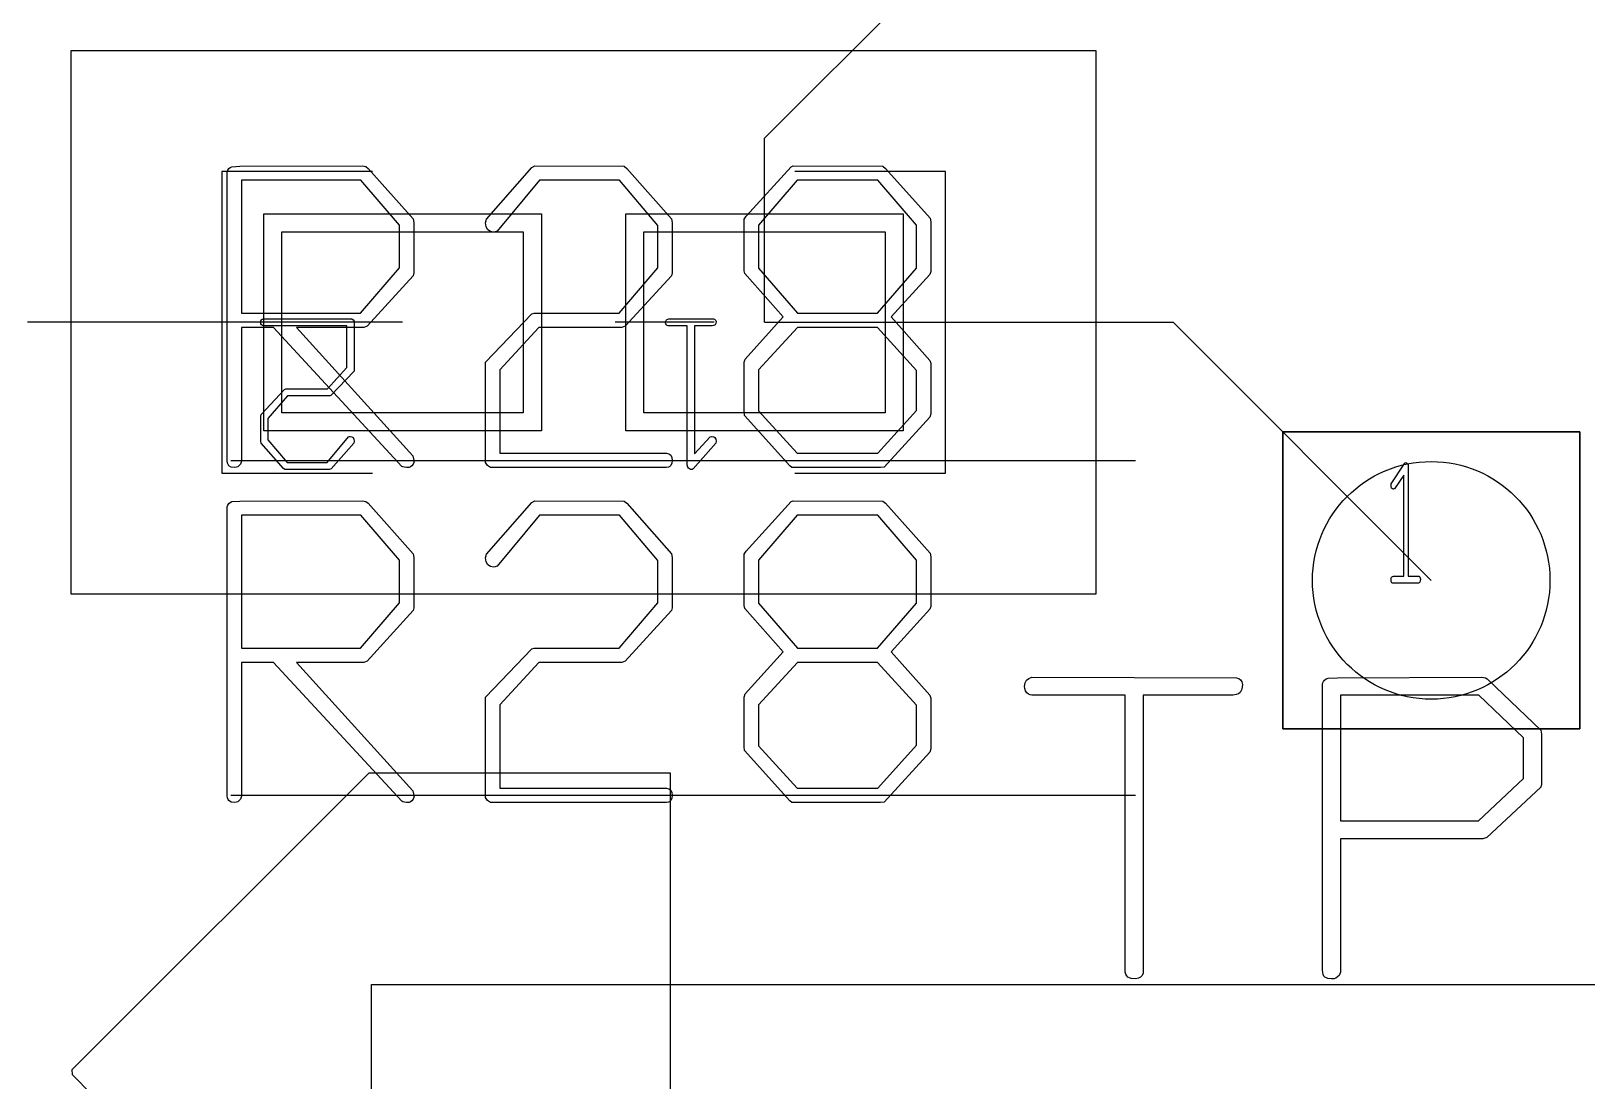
# Model space of a CAD drawing. Header units: inches. Extents: x -1 to 1.1, y -1.12 to 1.07.
# Drawn here: x -0.8131 to -0.5552, y -0.5948 to -0.4208 of the extents above; entities that cross this region are included whole.
import ezdxf

# ---------------------------------------------------------------- set-up
doc = ezdxf.new("R2010")
doc.units = ezdxf.units.IN
doc.header["$MEASUREMENT"] = 0
doc.linetypes.add('CENTERX2', pattern=[0.8, 0.5, -0.1, 0.1, -0.1])

msp = doc.modelspace()

# ---------------------------------------------------------------- linework, layer by layer
at = {"color": 7, "linetype": 'Continuous'}
for p, q in [((-0.6915, -0.43852), (-0.6567, -0.40372)), ((-0.6365, -0.42404), (-0.8065, -0.42404)), ((-0.8065, -0.42404), (-0.8065, -0.51404)), ((-0.6365, -0.51404), (-0.6365, -0.42404)), ((-0.6915, -0.46904), (-0.6915, -0.43852)), ((-0.7565, -0.44404), (-0.7815, -0.44404)), ((-0.7815, -0.44404), (-0.7815, -0.49404)), ((-0.7715, -0.44404), (-0.7815, -0.44404)), ((-0.7815, -0.44404), (-0.7815, -0.49404)), ((-0.6615, -0.44404), (-0.6865, -0.44404)), ((-0.6615, -0.44404), (-0.6715, -0.44404)), ((-0.6615, -0.49404), (-0.6615, -0.44404)), ((-0.6615, -0.49404), (-0.6615, -0.44404)), ((-0.7745, -0.48704), (-0.7745, -0.45104)), ((-0.7745, -0.45104), (-0.7285, -0.45104)), ((-0.7285, -0.45104), (-0.7285, -0.48704)), ((-0.7145, -0.48704), (-0.7145, -0.45104)), ((-0.7145, -0.45104), (-0.6685, -0.45104)), ((-0.6685, -0.45104), (-0.6685, -0.48704)), ((-0.7715, -0.48404), (-0.7715, -0.45404)), ((-0.7715, -0.45404), (-0.7315, -0.45404)), ((-0.7715, -0.48404), (-0.7715, -0.45404)), ((-0.7715, -0.45404), (-0.7315, -0.45404)), ((-0.7315, -0.45404), (-0.7315, -0.48404)), ((-0.7315, -0.45404), (-0.7315, -0.48404)), ((-0.7115, -0.48404), (-0.7115, -0.45404)), ((-0.7115, -0.45404), (-0.6715, -0.45404)), ((-0.7115, -0.48404), (-0.7115, -0.45404)), ((-0.7115, -0.45404), (-0.6715, -0.45404)), ((-0.6715, -0.45404), (-0.6715, -0.48404)), ((-0.6715, -0.45404), (-0.6715, -0.48404)), ((-0.7515, -0.46904), (-0.81367, -0.46904)), ((-0.6915, -0.46904), (-0.62374, -0.46904)), ((-0.62374, -0.46904), (-0.58097, -0.51181)), ((-0.7315, -0.48404), (-0.7715, -0.48404)), ((-0.7315, -0.48404), (-0.7715, -0.48404)), ((-0.6715, -0.48404), (-0.7115, -0.48404)), ((-0.6715, -0.48404), (-0.7115, -0.48404)), ((-0.7285, -0.48704), (-0.7745, -0.48704)), ((-0.6685, -0.48704), (-0.7145, -0.48704)), ((-0.55636, -0.4872), (-0.60558, -0.4872)), ((-0.60558, -0.4872), (-0.60558, -0.53642)), ((-0.55636, -0.4872), (-0.60558, -0.4872)), ((-0.60558, -0.4872), (-0.60558, -0.53642)), ((-0.60558, -0.53642), (-0.60558, -0.4872)), ((-0.60558, -0.4872), (-0.55636, -0.4872)), ((-0.55636, -0.53642), (-0.55636, -0.4872)), ((-0.55636, -0.53642), (-0.55636, -0.4872)), ((-0.55636, -0.4872), (-0.55636, -0.53642)), ((-0.7815, -0.49404), (-0.7565, -0.49404)), ((-0.7815, -0.49404), (-0.7565, -0.49404)), ((-0.6865, -0.49404), (-0.6615, -0.49404)), ((-0.6865, -0.49404), (-0.6615, -0.49404)), ((-0.8065, -0.51404), (-0.6365, -0.51404)), ((-0.60558, -0.53642), (-0.55636, -0.53642)), ((-0.60558, -0.53642), (-0.55636, -0.53642)), ((-0.55636, -0.53642), (-0.60558, -0.53642)), ((-0.7571, -0.54374), (-0.80632, -0.59294)), ((-0.70711, -0.54374), (-0.7571, -0.54374)), ((-0.70711, -0.64294), (-0.70711, -0.54374)), ((-0.75669, -0.95831), (-0.75668, -0.57879)), ((-0.75669, -0.95831), (-0.75668, -0.57879)), ((-0.75669, -0.95831), (-0.75668, -0.57879)), ((-0.75668, -0.57879), (-0.40628, -0.5788)), ((-0.75668, -0.57879), (-0.40628, -0.5788)), ((-0.75668, -0.57879), (-0.40628, -0.5788)), ((-0.80632, -0.59294), (-0.80631, -0.59373)), ((-0.80631, -0.59373), (-0.75711, -0.64295))]:
    msp.add_line(p, q, dxfattribs=at)
at = {"color": 7, "linetype": 'CENTERX2'}
for p, q in [((-0.75983, -0.46904), (-0.78483, -0.46904)), ((-0.69983, -0.46904), (-0.71624, -0.46904)), ((-0.78, -0.49192), (-0.63, -0.49192)), ((-0.78, -0.54743), (-0.63, -0.54743))]:
    msp.add_line(p, q, dxfattribs=at)
at = {"color": 7, "linetype": 'Continuous', "flags": 128}
for points in [[(-0.75719, -0.44352), (-0.74976, -0.4519), (-0.74976, -0.4519), (-0.74964, -0.45252), (-0.74964, -0.45252), (-0.74964, -0.46083), (-0.74964, -0.46083), (-0.74976, -0.46131), (-0.74976, -0.46131), (-0.75739, -0.46969), (-0.75739, -0.46969), (-0.75795, -0.4699), (-0.75795, -0.4699), (-0.76908, -0.4699), (-0.76908, -0.4699), (-0.74983, -0.49118), (-0.74983, -0.49118), (-0.74969, -0.49167), (-0.74964, -0.49192), (-0.74964, -0.49192), (-0.74964, -0.49199), (-0.74964, -0.4921), (-0.74964, -0.4921), (-0.7496, -0.4922), (-0.74964, -0.49227), (-0.74964, -0.49227), (-0.74978, -0.49257), (-0.74997, -0.49281), (-0.75018, -0.49299), (-0.75044, -0.49311), (-0.75044, -0.49311), (-0.75086, -0.4931), (-0.75121, -0.49305), (-0.75146, -0.493), (-0.75162, -0.49291), (-0.75162, -0.49291), (-0.77289, -0.4699), (-0.77289, -0.4699), (-0.77821, -0.4699), (-0.77821, -0.4699), (-0.77821, -0.49204), (-0.77821, -0.49204), (-0.7784, -0.49254), (-0.77884, -0.49298), (-0.77884, -0.49298), (-0.77906, -0.49307), (-0.7794, -0.49311), (-0.7794, -0.49311), (-0.77991, -0.49304), (-0.78029, -0.4928), (-0.78042, -0.49262), (-0.78052, -0.49236), (-0.78058, -0.49202), (-0.7806, -0.49162), (-0.7806, -0.49162), (-0.7806, -0.44412), (-0.7806, -0.44412), (-0.78047, -0.44382), (-0.7803, -0.44357), (-0.78007, -0.44338), (-0.7798, -0.44325), (-0.7798, -0.44325), (-0.77851, -0.44318), (-0.77851, -0.44318), (-0.75816, -0.44311), (-0.75816, -0.44311), (-0.75759, -0.44321), (-0.75719, -0.44352)], [(-0.71433, -0.44352), (-0.70691, -0.4519), (-0.70691, -0.4519), (-0.70679, -0.45252), (-0.70679, -0.45252), (-0.70679, -0.46083), (-0.70679, -0.46083), (-0.70691, -0.46131), (-0.70691, -0.46131), (-0.71458, -0.46969), (-0.71458, -0.46969), (-0.71514, -0.4699), (-0.71514, -0.4699), (-0.72892, -0.4699), (-0.72892, -0.4699), (-0.73536, -0.47693), (-0.73536, -0.47693), (-0.73536, -0.49073), (-0.73536, -0.49073), (-0.70777, -0.49073), (-0.70777, -0.49073), (-0.70734, -0.49084), (-0.70703, -0.49108), (-0.70685, -0.49144), (-0.70679, -0.49192), (-0.70679, -0.49192), (-0.70685, -0.49239), (-0.70704, -0.49278), (-0.70719, -0.49293), (-0.70744, -0.49303), (-0.70775, -0.49309), (-0.70814, -0.49311), (-0.70814, -0.49311), (-0.73694, -0.49311), (-0.73694, -0.49311), (-0.73744, -0.49277), (-0.73774, -0.49226), (-0.73774, -0.49226), (-0.73774, -0.49094), (-0.73774, -0.49094), (-0.73774, -0.47567), (-0.73774, -0.47567), (-0.73006, -0.46765), (-0.73006, -0.46765), (-0.72968, -0.46752), (-0.72968, -0.46752), (-0.71561, -0.46752), (-0.71561, -0.46752), (-0.70917, -0.46003), (-0.70917, -0.46003), (-0.70917, -0.45298), (-0.70917, -0.45298), (-0.71552, -0.44549), (-0.71552, -0.44549), (-0.72879, -0.44549), (-0.72879, -0.44549), (-0.73582, -0.45394), (-0.73582, -0.45394), (-0.73617, -0.45405), (-0.73645, -0.45409), (-0.73645, -0.45409), (-0.73695, -0.45399), (-0.73737, -0.4537), (-0.73765, -0.45323), (-0.73774, -0.45256), (-0.73774, -0.45256), (-0.73762, -0.45193), (-0.73762, -0.45193), (-0.73007, -0.44339), (-0.73007, -0.44339), (-0.72959, -0.44311), (-0.72959, -0.44311), (-0.71476, -0.44318), (-0.71476, -0.44318), (-0.71433, -0.44352)], [(-0.67147, -0.44352), (-0.66405, -0.4518), (-0.66405, -0.4518), (-0.66393, -0.4524), (-0.66393, -0.4524), (-0.66393, -0.46062), (-0.66393, -0.46062), (-0.66411, -0.46109), (-0.66411, -0.46109), (-0.67049, -0.46815), (-0.67049, -0.46815), (-0.66411, -0.47534), (-0.66411, -0.47534), (-0.66393, -0.47581), (-0.66393, -0.47581), (-0.66393, -0.48422), (-0.66393, -0.48422), (-0.66411, -0.48477), (-0.66411, -0.48477), (-0.67167, -0.49305), (-0.67167, -0.49305), (-0.67228, -0.49311), (-0.67228, -0.49311), (-0.68696, -0.49311), (-0.68696, -0.49311), (-0.68733, -0.49284), (-0.68733, -0.49284), (-0.69482, -0.4845), (-0.69482, -0.4845), (-0.69488, -0.48382), (-0.69488, -0.48382), (-0.69488, -0.47567), (-0.69488, -0.47567), (-0.69469, -0.47513), (-0.69469, -0.47513), (-0.68839, -0.46815), (-0.68839, -0.46815), (-0.69476, -0.46095), (-0.69476, -0.46095), (-0.69488, -0.46048), (-0.69488, -0.46048), (-0.69488, -0.45193), (-0.69488, -0.45193), (-0.69457, -0.45145), (-0.69457, -0.45145), (-0.6871, -0.44325), (-0.6871, -0.44325), (-0.68673, -0.44311), (-0.68673, -0.44311), (-0.6719, -0.44318), (-0.6719, -0.44318), (-0.67147, -0.44352)], [(-0.75202, -0.45293), (-0.75843, -0.44549), (-0.75843, -0.44549), (-0.77821, -0.44549), (-0.77821, -0.44549), (-0.77821, -0.46752), (-0.77821, -0.46752), (-0.7585, -0.46752), (-0.7585, -0.46752), (-0.75202, -0.46001), (-0.75202, -0.46001), (-0.75202, -0.45293)], [(-0.66631, -0.45295), (-0.67272, -0.44549), (-0.67272, -0.44549), (-0.68609, -0.44549), (-0.68609, -0.44549), (-0.6925, -0.45295), (-0.6925, -0.45295), (-0.6925, -0.46006), (-0.6925, -0.46006), (-0.68603, -0.46752), (-0.68603, -0.46752), (-0.67278, -0.46752), (-0.67278, -0.46752), (-0.66631, -0.46006), (-0.66631, -0.46006), (-0.66631, -0.45295)], [(-0.77124, -0.49324), (-0.77495, -0.48905), (-0.77495, -0.48905), (-0.77501, -0.48874), (-0.77501, -0.48874), (-0.77501, -0.48459), (-0.77501, -0.48459), (-0.77495, -0.48434), (-0.77495, -0.48434), (-0.77111, -0.48015), (-0.77111, -0.48015), (-0.77084, -0.48005), (-0.77084, -0.48005), (-0.76394, -0.48005), (-0.76394, -0.48005), (-0.76073, -0.47654), (-0.76073, -0.47654), (-0.76073, -0.46964), (-0.76073, -0.46964), (-0.77452, -0.46964), (-0.77452, -0.46964), (-0.77473, -0.46957), (-0.77489, -0.46946), (-0.77498, -0.46928), (-0.77501, -0.46904), (-0.77501, -0.46904), (-0.77498, -0.46881), (-0.77489, -0.46862), (-0.77481, -0.46854), (-0.77469, -0.46849), (-0.77453, -0.46845), (-0.77433, -0.46844), (-0.77433, -0.46844), (-0.75994, -0.46844), (-0.75994, -0.46844), (-0.75968, -0.46862), (-0.75954, -0.46887), (-0.75954, -0.46887), (-0.75954, -0.46953), (-0.75954, -0.46953), (-0.75954, -0.47716), (-0.75954, -0.47716), (-0.76338, -0.48118), (-0.76338, -0.48118), (-0.76356, -0.48124), (-0.76356, -0.48124), (-0.7706, -0.48124), (-0.7706, -0.48124), (-0.77382, -0.48499), (-0.77382, -0.48499), (-0.77382, -0.48851), (-0.77382, -0.48851), (-0.77065, -0.49225), (-0.77065, -0.49225), (-0.76401, -0.49225), (-0.76401, -0.49225), (-0.76049, -0.48803), (-0.76049, -0.48803), (-0.76032, -0.48798), (-0.76018, -0.48796), (-0.76018, -0.48796), (-0.75993, -0.488), (-0.75972, -0.48815), (-0.75958, -0.48839), (-0.75954, -0.48872), (-0.75954, -0.48872), (-0.7596, -0.48904), (-0.7596, -0.48904), (-0.76337, -0.49331), (-0.76337, -0.49331), (-0.76361, -0.49344), (-0.76361, -0.49344), (-0.77103, -0.49341), (-0.77103, -0.49341), (-0.77124, -0.49324)], [(-0.70424, -0.49304), (-0.7043, -0.49266), (-0.7043, -0.49266), (-0.7043, -0.46964), (-0.7043, -0.46964), (-0.70746, -0.46964), (-0.70746, -0.46964), (-0.70763, -0.46956), (-0.70776, -0.46945), (-0.70785, -0.46931), (-0.7079, -0.46914), (-0.7079, -0.46914), (-0.70787, -0.46885), (-0.70777, -0.46864), (-0.70768, -0.46855), (-0.70755, -0.46849), (-0.70739, -0.46846), (-0.70719, -0.46844), (-0.70719, -0.46844), (-0.69996, -0.46844), (-0.69996, -0.46844), (-0.6998, -0.46851), (-0.69967, -0.46862), (-0.69959, -0.46876), (-0.69954, -0.46893), (-0.69954, -0.46893), (-0.69958, -0.46923), (-0.69971, -0.46945), (-0.69982, -0.46953), (-0.69998, -0.46959), (-0.7002, -0.46963), (-0.70047, -0.46964), (-0.70047, -0.46964), (-0.70311, -0.46964), (-0.70311, -0.46964), (-0.70311, -0.49084), (-0.70311, -0.49084), (-0.70049, -0.48803), (-0.70049, -0.48803), (-0.70032, -0.48798), (-0.70018, -0.48796), (-0.70018, -0.48796), (-0.69993, -0.488), (-0.69972, -0.48815), (-0.69958, -0.48839), (-0.69954, -0.48872), (-0.69954, -0.48872), (-0.6996, -0.48904), (-0.6996, -0.48904), (-0.70334, -0.49334), (-0.70334, -0.49334), (-0.70348, -0.49342), (-0.70367, -0.49344), (-0.70367, -0.49344), (-0.70376, -0.49342), (-0.70394, -0.49334), (-0.70412, -0.49321), (-0.70424, -0.49304)], [(-0.66631, -0.477), (-0.67278, -0.4699), (-0.67278, -0.4699), (-0.68603, -0.4699), (-0.68603, -0.4699), (-0.6925, -0.47693), (-0.6925, -0.47693), (-0.6925, -0.4837), (-0.6925, -0.4837), (-0.68609, -0.49073), (-0.68609, -0.49073), (-0.67272, -0.49073), (-0.67272, -0.49073), (-0.66631, -0.48363), (-0.66631, -0.48363), (-0.66631, -0.477)], [(-0.58482, -0.49261), (-0.58478, -0.49291), (-0.58478, -0.49291), (-0.58478, -0.5111), (-0.58478, -0.5111), (-0.58301, -0.5111), (-0.58301, -0.5111), (-0.58292, -0.51117), (-0.58285, -0.51128), (-0.58279, -0.51142), (-0.58277, -0.51159), (-0.58277, -0.51159), (-0.58279, -0.51188), (-0.58285, -0.5121), (-0.5829, -0.51218), (-0.58297, -0.51224), (-0.58306, -0.51228), (-0.58318, -0.51229), (-0.58318, -0.51229), (-0.58739, -0.51229), (-0.58739, -0.51229), (-0.58748, -0.51222), (-0.58755, -0.51211), (-0.58761, -0.51197), (-0.58764, -0.5118), (-0.58764, -0.5118), (-0.58761, -0.5115), (-0.58754, -0.51128), (-0.58747, -0.5112), (-0.58737, -0.51114), (-0.58724, -0.51111), (-0.58708, -0.5111), (-0.58708, -0.5111), (-0.58549, -0.5111), (-0.58549, -0.5111), (-0.58549, -0.49437), (-0.58549, -0.49437), (-0.58706, -0.49662), (-0.58706, -0.49662), (-0.58716, -0.49666), (-0.58725, -0.49668), (-0.58725, -0.49668), (-0.5874, -0.49664), (-0.58753, -0.49652), (-0.58761, -0.49633), (-0.58764, -0.49607), (-0.58764, -0.49607), (-0.5876, -0.49581), (-0.5876, -0.49581), (-0.58536, -0.49237), (-0.58536, -0.49237), (-0.58527, -0.4923), (-0.58516, -0.49229), (-0.58516, -0.49229), (-0.5851, -0.4923), (-0.585, -0.49237), (-0.58489, -0.49247), (-0.58482, -0.49261)], [(-0.75719, -0.49903), (-0.74976, -0.50741), (-0.74976, -0.50741), (-0.74964, -0.50803), (-0.74964, -0.50803), (-0.74964, -0.51634), (-0.74964, -0.51634), (-0.74976, -0.51682), (-0.74976, -0.51682), (-0.75739, -0.5252), (-0.75739, -0.5252), (-0.75795, -0.52541), (-0.75795, -0.52541), (-0.76908, -0.52541), (-0.76908, -0.52541), (-0.74983, -0.54669), (-0.74983, -0.54669), (-0.74969, -0.54718), (-0.74964, -0.54743), (-0.74964, -0.54743), (-0.74964, -0.5475), (-0.74964, -0.54761), (-0.74964, -0.54761), (-0.7496, -0.54771), (-0.74964, -0.54778), (-0.74964, -0.54778), (-0.74978, -0.54808), (-0.74997, -0.54832), (-0.75018, -0.5485), (-0.75044, -0.54862), (-0.75044, -0.54862), (-0.75086, -0.54861), (-0.75121, -0.54856), (-0.75146, -0.54851), (-0.75162, -0.54842), (-0.75162, -0.54842), (-0.77289, -0.52541), (-0.77289, -0.52541), (-0.77821, -0.52541), (-0.77821, -0.52541), (-0.77821, -0.54755), (-0.77821, -0.54755), (-0.7784, -0.54805), (-0.77884, -0.54849), (-0.77884, -0.54849), (-0.77906, -0.54858), (-0.7794, -0.54862), (-0.7794, -0.54862), (-0.77991, -0.54855), (-0.78029, -0.54831), (-0.78042, -0.54813), (-0.78052, -0.54787), (-0.78058, -0.54753), (-0.7806, -0.54713), (-0.7806, -0.54713), (-0.7806, -0.49963), (-0.7806, -0.49963), (-0.78047, -0.49933), (-0.7803, -0.49908), (-0.78007, -0.49889), (-0.7798, -0.49876), (-0.7798, -0.49876), (-0.77851, -0.49869), (-0.77851, -0.49869), (-0.75816, -0.49862), (-0.75816, -0.49862), (-0.75759, -0.49872), (-0.75719, -0.49903)], [(-0.71433, -0.49903), (-0.70691, -0.50741), (-0.70691, -0.50741), (-0.70679, -0.50803), (-0.70679, -0.50803), (-0.70679, -0.51634), (-0.70679, -0.51634), (-0.70691, -0.51682), (-0.70691, -0.51682), (-0.71458, -0.5252), (-0.71458, -0.5252), (-0.71514, -0.52541), (-0.71514, -0.52541), (-0.72892, -0.52541), (-0.72892, -0.52541), (-0.73536, -0.53244), (-0.73536, -0.53244), (-0.73536, -0.54624), (-0.73536, -0.54624), (-0.70777, -0.54624), (-0.70777, -0.54624), (-0.70734, -0.54635), (-0.70703, -0.54659), (-0.70685, -0.54695), (-0.70679, -0.54743), (-0.70679, -0.54743), (-0.70685, -0.5479), (-0.70704, -0.54829), (-0.70719, -0.54844), (-0.70744, -0.54854), (-0.70775, -0.5486), (-0.70814, -0.54862), (-0.70814, -0.54862), (-0.73694, -0.54862), (-0.73694, -0.54862), (-0.73744, -0.54828), (-0.73774, -0.54777), (-0.73774, -0.54777), (-0.73774, -0.54645), (-0.73774, -0.54645), (-0.73774, -0.53118), (-0.73774, -0.53118), (-0.73006, -0.52316), (-0.73006, -0.52316), (-0.72968, -0.52303), (-0.72968, -0.52303), (-0.71561, -0.52303), (-0.71561, -0.52303), (-0.70917, -0.51554), (-0.70917, -0.51554), (-0.70917, -0.50849), (-0.70917, -0.50849), (-0.71552, -0.501), (-0.71552, -0.501), (-0.72879, -0.501), (-0.72879, -0.501), (-0.73582, -0.50945), (-0.73582, -0.50945), (-0.73617, -0.50956), (-0.73645, -0.5096), (-0.73645, -0.5096), (-0.73695, -0.5095), (-0.73737, -0.50921), (-0.73765, -0.50874), (-0.73774, -0.50807), (-0.73774, -0.50807), (-0.73762, -0.50744), (-0.73762, -0.50744), (-0.73007, -0.4989), (-0.73007, -0.4989), (-0.72959, -0.49862), (-0.72959, -0.49862), (-0.71476, -0.49869), (-0.71476, -0.49869), (-0.71433, -0.49903)], [(-0.67147, -0.49903), (-0.66405, -0.50731), (-0.66405, -0.50731), (-0.66393, -0.50791), (-0.66393, -0.50791), (-0.66393, -0.51613), (-0.66393, -0.51613), (-0.66411, -0.5166), (-0.66411, -0.5166), (-0.67049, -0.52366), (-0.67049, -0.52366), (-0.66411, -0.53085), (-0.66411, -0.53085), (-0.66393, -0.53132), (-0.66393, -0.53132), (-0.66393, -0.53973), (-0.66393, -0.53973), (-0.66411, -0.54028), (-0.66411, -0.54028), (-0.67167, -0.54856), (-0.67167, -0.54856), (-0.67228, -0.54862), (-0.67228, -0.54862), (-0.68696, -0.54862), (-0.68696, -0.54862), (-0.68733, -0.54835), (-0.68733, -0.54835), (-0.69482, -0.54001), (-0.69482, -0.54001), (-0.69488, -0.53933), (-0.69488, -0.53933), (-0.69488, -0.53118), (-0.69488, -0.53118), (-0.69469, -0.53064), (-0.69469, -0.53064), (-0.68839, -0.52366), (-0.68839, -0.52366), (-0.69476, -0.51646), (-0.69476, -0.51646), (-0.69488, -0.51599), (-0.69488, -0.51599), (-0.69488, -0.50744), (-0.69488, -0.50744), (-0.69457, -0.50696), (-0.69457, -0.50696), (-0.6871, -0.49876), (-0.6871, -0.49876), (-0.68673, -0.49862), (-0.68673, -0.49862), (-0.6719, -0.49869), (-0.6719, -0.49869), (-0.67147, -0.49903)], [(-0.75202, -0.50844), (-0.75843, -0.501), (-0.75843, -0.501), (-0.77821, -0.501), (-0.77821, -0.501), (-0.77821, -0.52303), (-0.77821, -0.52303), (-0.7585, -0.52303), (-0.7585, -0.52303), (-0.75202, -0.51552), (-0.75202, -0.51552), (-0.75202, -0.50844)], [(-0.66631, -0.50846), (-0.67272, -0.501), (-0.67272, -0.501), (-0.68609, -0.501), (-0.68609, -0.501), (-0.6925, -0.50846), (-0.6925, -0.50846), (-0.6925, -0.51557), (-0.6925, -0.51557), (-0.68603, -0.52303), (-0.68603, -0.52303), (-0.67278, -0.52303), (-0.67278, -0.52303), (-0.66631, -0.51557), (-0.66631, -0.51557), (-0.66631, -0.50846)], [(-0.66631, -0.53251), (-0.67278, -0.52541), (-0.67278, -0.52541), (-0.68603, -0.52541), (-0.68603, -0.52541), (-0.6925, -0.53244), (-0.6925, -0.53244), (-0.6925, -0.53921), (-0.6925, -0.53921), (-0.68609, -0.54624), (-0.68609, -0.54624), (-0.67272, -0.54624), (-0.67272, -0.54624), (-0.66631, -0.53914), (-0.66631, -0.53914), (-0.66631, -0.53251)], [(-0.61328, -0.52794), (-0.61289, -0.52807), (-0.6126, -0.5283), (-0.61239, -0.52863), (-0.61228, -0.52908), (-0.61228, -0.52908), (-0.61237, -0.52983), (-0.61267, -0.53039), (-0.61292, -0.53059), (-0.6133, -0.53074), (-0.6138, -0.53082), (-0.61442, -0.53085), (-0.61442, -0.53085), (-0.62874, -0.53085), (-0.62874, -0.53085), (-0.62874, -0.57692), (-0.62874, -0.57692), (-0.6289, -0.57728), (-0.62916, -0.57756), (-0.62951, -0.57776), (-0.62998, -0.57787), (-0.62998, -0.57787), (-0.6307, -0.5778), (-0.63125, -0.57756), (-0.63146, -0.57737), (-0.6316, -0.5771), (-0.63169, -0.57675), (-0.63172, -0.57631), (-0.63172, -0.57631), (-0.63172, -0.53085), (-0.63172, -0.53085), (-0.64717, -0.53085), (-0.64717, -0.53085), (-0.64747, -0.5308), (-0.64775, -0.53066), (-0.64801, -0.53044), (-0.64825, -0.53012), (-0.64825, -0.53012), (-0.64835, -0.52972), (-0.64839, -0.5294), (-0.64839, -0.5294), (-0.64831, -0.52881), (-0.64808, -0.52835), (-0.6477, -0.52805), (-0.64717, -0.52787), (-0.64717, -0.52787), (-0.61328, -0.52794)], [(-0.57152, -0.52828), (-0.56281, -0.53666), (-0.56281, -0.53666), (-0.56267, -0.53728), (-0.56267, -0.53728), (-0.56267, -0.54559), (-0.56267, -0.54559), (-0.56282, -0.54607), (-0.56282, -0.54607), (-0.57176, -0.55445), (-0.57176, -0.55445), (-0.57241, -0.55466), (-0.57241, -0.55466), (-0.596, -0.55466), (-0.596, -0.55466), (-0.596, -0.57674), (-0.596, -0.57674), (-0.59626, -0.57728), (-0.59679, -0.57774), (-0.59679, -0.57774), (-0.59706, -0.57783), (-0.59749, -0.57787), (-0.59749, -0.57787), (-0.59812, -0.5778), (-0.59859, -0.57756), (-0.59876, -0.57738), (-0.59888, -0.57712), (-0.59895, -0.57678), (-0.59898, -0.57638), (-0.59898, -0.57638), (-0.59898, -0.52888), (-0.59898, -0.52888), (-0.59884, -0.52858), (-0.59864, -0.52833), (-0.59838, -0.52814), (-0.59805, -0.52801), (-0.59805, -0.52801), (-0.59653, -0.52794), (-0.59653, -0.52794), (-0.57267, -0.52787), (-0.57267, -0.52787), (-0.5723, -0.5279), (-0.57198, -0.52797), (-0.57172, -0.5281), (-0.57152, -0.52828)], [(-0.56565, -0.53791), (-0.57308, -0.53085), (-0.57308, -0.53085), (-0.596, -0.53085), (-0.596, -0.53085), (-0.596, -0.55168), (-0.596, -0.55168), (-0.57314, -0.55168), (-0.57314, -0.55168), (-0.56565, -0.54462), (-0.56565, -0.54462), (-0.56565, -0.53791)]]:
    msp.add_lwpolyline(points, dxfattribs=at)
at = {"color": 7, "linetype": 'Continuous'}
msp.add_circle((-0.58097, -0.51181), 0.01969, dxfattribs=at)

doc.saveas('drawing.dxf')
